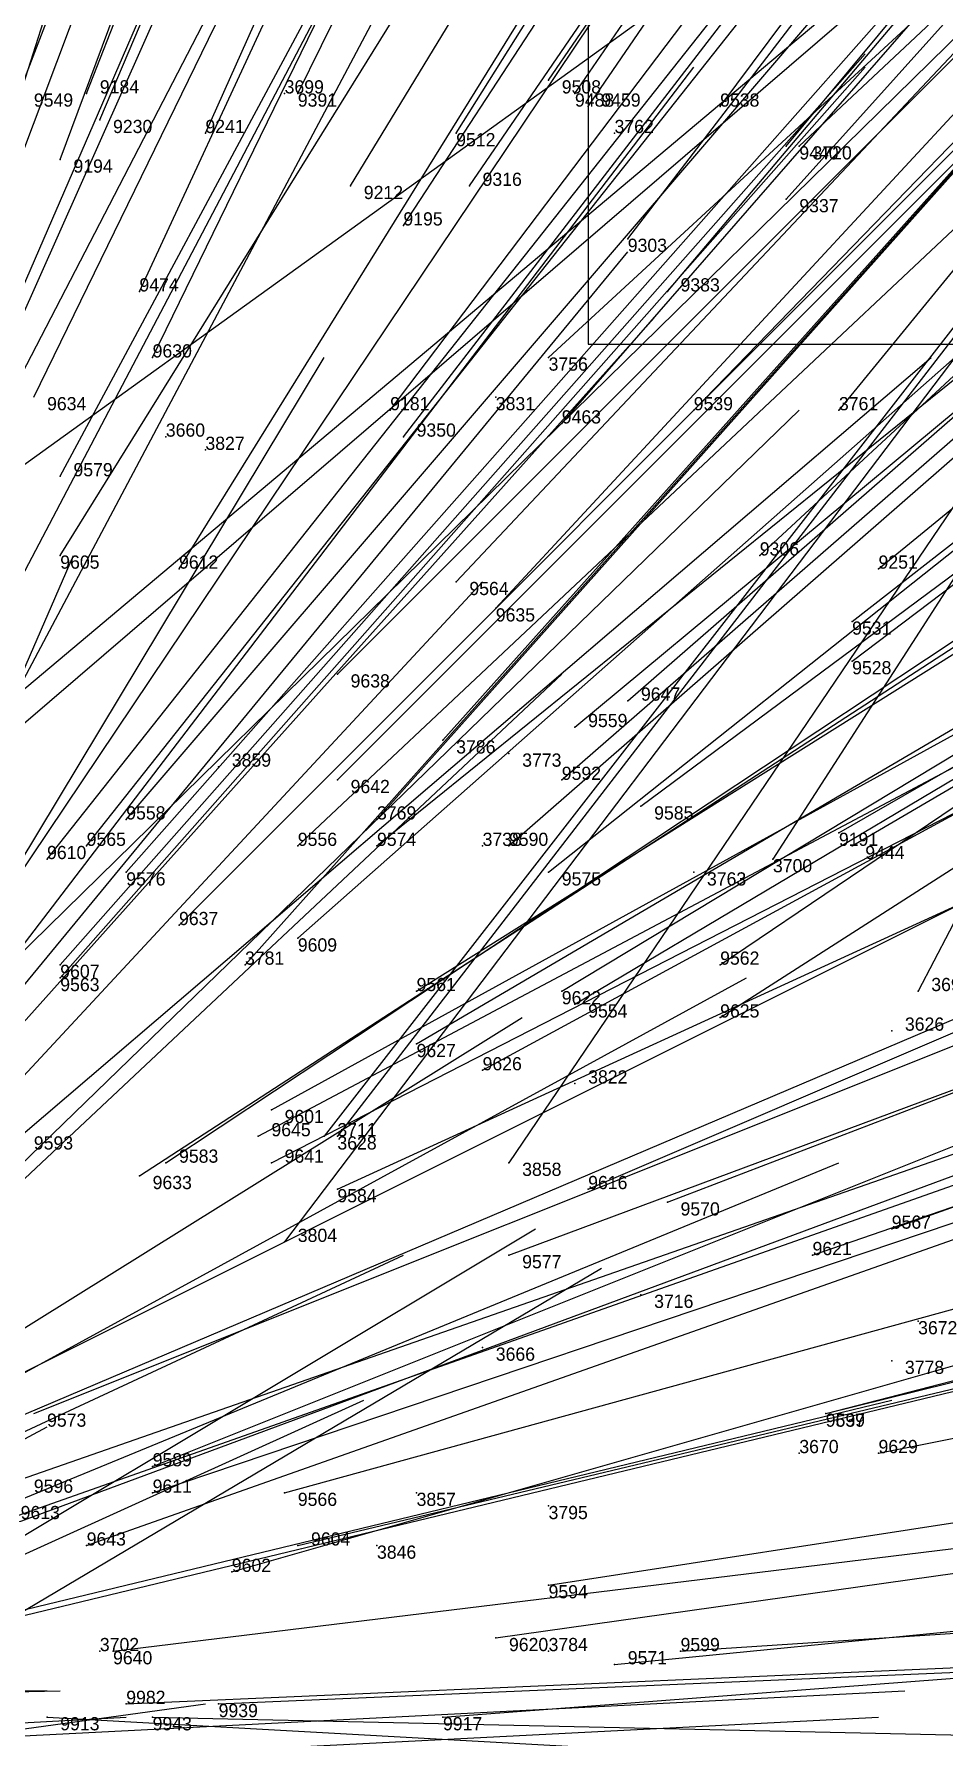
# Model space of a CAD drawing. Extents: x -0.5 to 0.59, y -0.5 to 0.59.
# Drawn here: x 0.047 to 0.116, y -0.0005 to 0.1285 of the extents above; entities that cross this region are included whole.
import ezdxf

# ---------------------------------------------------------------- set-up
doc = ezdxf.new("R2010")
doc.units = 0
for name, color, linetype in [('Clients', 3, 'CONTINUOUS'), ('Facilities', 3, 'CONTINUOUS'), ('Facilities_lines', 3, 'CONTINUOUS'), ('Min_max_boxes', 1, 'CONTINUOUS'), ('Normals', 1, 'CONTINUOUS'), ('Source_points', 5, 'CONTINUOUS'), ('Text', 3, 'CONTINUOUS')]:
    doc.layers.add(name, color=color, linetype=linetype)

msp = doc.modelspace()

# ---------------------------------------------------------------- linework, layer by layer
at = {"layer": 'Clients', "color": 5}
for p in [(0.105, 0.12, -1.25), (0.086, 0.104, -1.25), (0.108, 0.1, -1.25), (0.078, 0.075, -1.25), (0.073, 0.069, -1.25), (0.103, 0.066, -1.25), (0.063, 0.058, -1.25), (0.114, 0.056, -1.25), (0.069, 0.045, -1.25), (0.07, 0.045, -1.25), (0.083, 0.043, -1.25), (0.066, 0.037, -1.25)]:
    msp.add_point(p, dxfattribs=at)
at = {"layer": 'Facilities', "color": 3}
for p in [(0.051, 0.124, -0.337), (0.066, 0.124, -1.25), (0.067, 0.124, -0.351), (0.086, 0.125, -0.38), (0.088, 0.124, -0.38), (0.089, 0.123, -0.38), (0.099, 0.123, -0.395), (0.052, 0.122, -0.331), (0.06, 0.121, -0.339), (0.079, 0.121, -0.36), (0.091, 0.121, -1.25), (0.104, 0.12, -0.397), (0.049, 0.119, -0.321), (0.071, 0.117, -0.342), (0.08, 0.117, -0.355), (0.104, 0.116, -0.389), (0.075, 0.114, -0.342), (0.092, 0.113, -0.363), (0.055, 0.109, -0.306), (0.095, 0.109, -0.363), (0.056, 0.104, -0.296), (0.082, 0.101, -1.25), (0.074, 0.1, -0.311), (0.097, 0.1, -0.348), (0.087, 0.099, -0.33), (0.057, 0.098, -1.25), (0.06, 0.097, -1.25), (0.075, 0.098, -0.309), (0.049, 0.095, -0.268), (0.049, 0.089, -0.253), (0.058, 0.088, -0.264), (0.102, 0.089, -0.338), (0.111, 0.088, -0.354), (0.079, 0.087, -0.294), (0.082, 0.085, -0.294), (0.109, 0.084, -0.343), (0.07, 0.08, -0.265), (0.109, 0.081, -0.338), (0.092, 0.078, -0.302), (0.088, 0.076, -0.291), (0.083, 0.074, -1.25), (0.061, 0.073, -1.25), (0.07, 0.072, -0.251), (0.087, 0.072, -0.282), (0.093, 0.07, -0.291), (0.054, 0.069, -0.22), (0.108, 0.068, -0.318), (0.048, 0.066, -0.204), (0.051, 0.067, -0.21), (0.067, 0.067, -0.237), (0.073, 0.067, -0.248), (0.081, 0.067, -1.25), (0.083, 0.067, -0.266), (0.109, 0.067, -0.32), (0.054, 0.065, -0.211), (0.086, 0.065, -0.27), (0.097, 0.065, -1.25), (0.058, 0.061, -0.21), (0.067, 0.06, -0.224), (0.049, 0.058, -0.189), (0.049, 0.057, -0.186), (0.099, 0.058, -0.286), (0.076, 0.056, -0.236), (0.087, 0.056, -0.258), (0.088, 0.055, -0.26), (0.099, 0.054, -0.282), (0.112, 0.053, -1.25), (0.076, 0.052, -0.23), (0.081, 0.05, -0.238), (0.088, 0.049, -1.25), (0.065, 0.047, -0.2), (0.064, 0.045, -0.196), (0.057, 0.043, -0.179), (0.065, 0.043, -0.196), (0.055, 0.042, -0.173), (0.07, 0.041, -0.202), (0.089, 0.041, -0.245), (0.095, 0.04, -0.258), (0.112, 0.038, -0.295), (0.083, 0.036, -0.226), (0.106, 0.036, -0.28), (0.093, 0.033, -1.25), (0.114, 0.031, -1.25), (0.081, 0.029, -1.25), (0.112, 0.028, -1.25), (0.107, 0.024, -0.273), (0.107, 0.024, -0.274), (0.105, 0.021, -1.25), (0.111, 0.021, -0.282), (0.056, 0.02, -0.148), (0.056, 0.018, -0.146), (0.066, 0.018, -0.171), (0.076, 0.018, -1.25), (0.086, 0.017, -1.25), (0.051, 0.014, -0.131), (0.067, 0.014, -0.172), (0.073, 0.014, -1.25), (0.062, 0.012, -0.158), (0.086, 0.011, -0.217), (0.082, 0.007, -0.206), (0.052, 0.006, -1.25), (0.053, 0.006, -0.133), (0.086, 0.006, -1.25), (0.096, 0.006, -0.239), (0.091, 0.005, -0.228), (0.054, 0.002, -0.134), (0.061, 0.002, -0.152), (0.048, 0.001, -0.121), (0.056, 0.001, -0.139), (0.078, 0.001, -0.194)]:
    msp.add_point(p, dxfattribs=at)
at = {"layer": 'Facilities_lines', "color": 3}
for q in [(-0.016, 0.051, -1.25), (0.025, 0.058, -1.25), (0.025, 0.061, -1.25), (0.038, 0.051, -1.25), (0.063, 0.058, -1.25), (0.066, 0.037, -1.25), (0.069, 0.045, -1.25), (0.07, 0.045, -1.25), (0.073, 0.069, -1.25), (0.078, 0.075, -1.25), (0.083, 0.043, -1.25), (0.086, 0.104, -1.25), (0.103, 0.066, -1.25), (0.105, 0.12, -1.25), (0.108, 0.1, -1.25), (0.114, 0.056, -1.25)]:
    msp.add_line((0.188, 0.198, -1.25), q, dxfattribs=at)
at = {"layer": 'Min_max_boxes', "color": 1}
for p, q in [((0.089, 0.389, -1.25), (0.089, 0.105, -1.25)), ((0.089, 0.389, -1.015), (0.089, 0.105, -1.015)), ((0.089, 0.105, -1.25), (0.343, 0.105, -1.25)), ((0.089, 0.105, -1.015), (0.343, 0.105, -1.015)), ((0.089, 0.105, -1.25), (0.089, 0.105, -1.015))]:
    msp.add_line(p, q, dxfattribs=at)
at = {"layer": 'Normals', "color": 1}
for p, q in [((0.046, 0.124, -0.331), (0.074, 0.212, -0.292)), ((0.051, 0.124, -0.337), (0.085, 0.211, -0.299)), ((0.052, 0.122, -0.331), (0.088, 0.207, -0.293)), ((0.067, 0.124, -0.351), (0.108, 0.207, -0.313)), ((0.06, 0.121, -0.339), (0.098, 0.206, -0.301)), ((0.049, 0.119, -0.321), (0.081, 0.205, -0.282)), ((0.086, 0.125, -0.38), (0.138, 0.201, -0.341)), ((0.088, 0.124, -0.38), (0.14, 0.2, -0.341)), ((0.079, 0.121, -0.36), (0.128, 0.199, -0.322)), ((0.089, 0.123, -0.38), (0.141, 0.199, -0.342)), ((0.099, 0.123, -0.395), (0.154, 0.197, -0.356)), ((0.071, 0.117, -0.342), (0.119, 0.196, -0.304)), ((0.055, 0.109, -0.306), (0.094, 0.193, -0.267)), ((0.08, 0.117, -0.355), (0.132, 0.193, -0.316)), ((0.075, 0.114, -0.342), (0.126, 0.192, -0.305)), ((0.104, 0.12, -0.397), (0.163, 0.191, -0.359)), ((0.056, 0.104, -0.296), (0.096, 0.186, -0.256)), ((0.092, 0.113, -0.363), (0.148, 0.186, -0.325)), ((0.104, 0.116, -0.389), (0.166, 0.185, -0.351)), ((0.047, 0.101, -0.278), (0.087, 0.183, -0.238)), ((0.095, 0.109, -0.363), (0.155, 0.18, -0.324)), ((0.049, 0.095, -0.268), (0.093, 0.177, -0.231)), ((0.04, 0.091, -0.249), (0.083, 0.174, -0.212)), ((0.074, 0.1, -0.311), (0.13, 0.174, -0.274)), ((0.075, 0.098, -0.309), (0.132, 0.172, -0.273)), ((0.087, 0.099, -0.33), (0.148, 0.169, -0.292)), ((0.049, 0.089, -0.253), (0.098, 0.168, -0.217)), ((0.058, 0.088, -0.264), (0.107, 0.167, -0.226)), ((0.097, 0.1, -0.348), (0.161, 0.166, -0.309)), ((0.079, 0.087, -0.294), (0.143, 0.155, -0.258)), ((0.082, 0.085, -0.294), (0.145, 0.153, -0.258)), ((0.026, 0.066, -0.177), (0.058, 0.151, -0.136)), ((0.102, 0.089, -0.338), (0.17, 0.152, -0.301)), ((0.039, 0.066, -0.19), (0.082, 0.147, -0.151)), ((0.07, 0.08, -0.265), (0.136, 0.146, -0.229)), ((0.111, 0.088, -0.354), (0.182, 0.146, -0.315)), ((0.021, 0.06, -0.16), (0.054, 0.145, -0.118)), ((0.026, 0.062, -0.168), (0.063, 0.145, -0.126)), ((0.109, 0.084, -0.343), (0.182, 0.141, -0.307)), ((0.051, 0.067, -0.21), (0.108, 0.139, -0.171)), ((0.054, 0.069, -0.22), (0.114, 0.139, -0.181)), ((0.092, 0.078, -0.302), (0.162, 0.139, -0.265)), ((0.048, 0.066, -0.204), (0.105, 0.138, -0.165)), ((0.07, 0.072, -0.251), (0.136, 0.138, -0.215)), ((0.109, 0.081, -0.338), (0.183, 0.137, -0.303)), ((0.042, 0.059, -0.181), (0.093, 0.135, -0.142)), ((0.088, 0.076, -0.291), (0.159, 0.135, -0.253)), ((0.054, 0.065, -0.211), (0.115, 0.134, -0.172)), ((0.087, 0.072, -0.282), (0.157, 0.133, -0.245)), ((0.02, 0.049, -0.132), (0.056, 0.132, -0.089)), ((0.028, 0.053, -0.15), (0.069, 0.131, -0.103)), ((0.067, 0.067, -0.237), (0.134, 0.13, -0.199)), ((0.083, 0.067, -0.266), (0.154, 0.129, -0.232)), ((0.049, 0.058, -0.189), (0.11, 0.127, -0.151)), ((0.042, 0.054, -0.172), (0.097, 0.126, -0.129)), ((0.049, 0.057, -0.186), (0.11, 0.126, -0.149)), ((0.058, 0.061, -0.21), (0.123, 0.126, -0.171)), ((0.073, 0.067, -0.248), (0.146, 0.126, -0.212)), ((0.066, 0.124, -1.25), (0.066, 0.124, -1.15)), ((0.093, 0.07, -0.291), (0.167, 0.125, -0.253)), ((0.086, 0.065, -0.27), (0.159, 0.123, -0.233)), ((0.067, 0.06, -0.224), (0.136, 0.121, -0.186)), ((0.091, 0.121, -1.25), (0.091, 0.121, -1.15)), ((0.105, 0.12, -1.25), (0.105, 0.12, -1.15)), ((0.108, 0.068, -0.318), (0.188, 0.114, -0.28)), ((0.109, 0.067, -0.32), (0.189, 0.114, -0.282)), ((0.036, 0.044, -0.141), (0.092, 0.112, -0.095)), ((0.099, 0.058, -0.286), (0.176, 0.11, -0.249)), ((0.034, 0.04, -0.13), (0.094, 0.107, -0.087)), ((0.076, 0.056, -0.236), (0.154, 0.105, -0.198)), ((0.022, 0.026, -0.085), (0.069, 0.104, -0.044)), ((0.046, 0.045, -0.161), (0.115, 0.104, -0.119)), ((0.086, 0.104, -1.25), (0.086, 0.104, -1.15)), ((0.099, 0.054, -0.282), (0.177, 0.104, -0.245)), ((0.087, 0.056, -0.258), (0.165, 0.103, -0.218)), ((0.088, 0.055, -0.26), (0.167, 0.102, -0.22)), ((0.082, 0.101, -1.25), (0.082, 0.101, -1.15)), ((0.041, 0.038, -0.139), (0.105, 0.1, -0.094)), ((0.108, 0.1, -1.25), (0.108, 0.1, -1.15)), ((0.076, 0.052, -0.23), (0.156, 0.099, -0.192)), ((0.057, 0.098, -1.25), (0.057, 0.098, -1.15)), ((0.06, 0.097, -1.25), (0.06, 0.097, -1.15)), ((0.057, 0.043, -0.179), (0.134, 0.094, -0.14)), ((0.081, 0.05, -0.238), (0.162, 0.094, -0.199)), ((0.055, 0.042, -0.173), (0.132, 0.092, -0.134)), ((0.065, 0.047, -0.2), (0.145, 0.091, -0.16)), ((0.01, -0.003, -0.025), (0.05, 0.089, -0.022)), ((0.064, 0.045, -0.196), (0.145, 0.088, -0.156)), ((0.015, 0.016, -0.056), (0.081, 0.087, -0.029)), ((0.065, 0.043, -0.196), (0.147, 0.085, -0.156)), ((0.022, 0.019, -0.072), (0.087, 0.08, -0.027)), ((0.07, 0.041, -0.202), (0.153, 0.079, -0.162)), ((0.089, 0.041, -0.245), (0.173, 0.077, -0.204)), ((0.078, 0.075, -1.25), (0.078, 0.075, -1.15)), ((0.083, 0.074, -1.25), (0.083, 0.074, -1.15)), ((0.061, 0.073, -1.25), (0.061, 0.073, -1.15)), ((0.095, 0.04, -0.258), (0.181, 0.073, -0.218)), ((0.073, 0.069, -1.25), (0.073, 0.069, -1.15)), ((0.112, 0.038, -0.295), (0.199, 0.069, -0.256)), ((0.083, 0.036, -0.226), (0.169, 0.068, -0.186)), ((0.044, 0.026, -0.127), (0.124, 0.066, -0.084)), ((0.081, 0.067, -1.25), (0.081, 0.067, -1.15)), ((0.103, 0.066, -1.25), (0.103, 0.066, -1.15)), ((0.106, 0.036, -0.28), (0.193, 0.066, -0.24)), ((0.097, 0.065, -1.25), (0.097, 0.065, -1.15)), ((0.015, 0.01, -0.046), (0.101, 0.057, -0.026)), ((0.047, 0.024, -0.132), (0.132, 0.058, -0.092)), ((0.063, 0.058, -1.25), (0.063, 0.058, -1.15)), ((0.114, 0.056, -1.25), (0.114, 0.056, -1.15)), ((-0.001, 0.001, -0.002), (0.084, 0.054, 0.002)), ((0.037, 0.02, -0.105), (0.117, 0.054, -0.055)), ((0.056, 0.02, -0.148), (0.141, 0.054, -0.109)), ((0.112, 0.053, -1.25), (0.112, 0.053, -1.15)), ((0.046, 0.019, -0.125), (0.132, 0.049, -0.083)), ((0.088, 0.049, -1.25), (0.088, 0.049, -1.15)), ((0.056, 0.018, -0.146), (0.142, 0.047, -0.104)), ((0.107, 0.024, -0.273), (0.196, 0.047, -0.234)), ((0.045, 0.016, -0.12), (0.13, 0.046, -0.077)), ((0.107, 0.024, -0.274), (0.196, 0.046, -0.235)), ((0.041, 0.014, -0.109), (0.122, 0.044, -0.058)), ((0.051, 0.014, -0.131), (0.136, 0.044, -0.088)), ((0.069, 0.045, -1.25), (0.069, 0.045, -1.15)), ((0.07, 0.045, -1.25), (0.07, 0.045, -1.15)), ((0.023, 0.008, -0.061), (0.108, 0.043, -0.021)), ((0.066, 0.018, -0.171), (0.157, 0.043, -0.137)), ((0.083, 0.043, -1.25), (0.083, 0.043, -1.15)), ((0.111, 0.021, -0.282), (0.201, 0.039, -0.243)), ((0, -0.013, -0.033), (0.085, 0.038, -0.043)), ((0.062, 0.012, -0.158), (0.153, 0.038, -0.124)), ((0.066, 0.037, -1.25), (0.066, 0.037, -1.15)), ((-0.011, -0.004, -0.03), (0.075, 0.036, -0.062)), ((0.004, -0.016, -0.041), (0.09, 0.035, -0.05)), ((0.067, 0.014, -0.172), (0.159, 0.036, -0.138)), ((0.093, 0.033, -1.25), (0.093, 0.033, -1.15)), ((0.114, 0.031, -1.25), (0.114, 0.031, -1.15)), ((0.081, 0.029, -1.25), (0.081, 0.029, -1.15)), ((0.112, 0.028, -1.25), (0.112, 0.028, -1.15)), ((0.035, 0.006, -0.088), (0.118, 0.026, -0.037)), ((-0.014, -0.014, -0.05), (0.072, 0.025, -0.082)), ((0.025, 0.004, -0.064), (0.112, 0.025, -0.018)), ((0.086, 0.011, -0.217), (0.177, 0.025, -0.178)), ((-0.03, -0.019, -0.089), (0.048, 0.023, -0.134)), ((0.105, 0.021, -1.25), (0.105, 0.021, -1.15)), ((0.082, 0.007, -0.206), (0.174, 0.02, -0.168)), ((0.053, 0.006, -0.133), (0.143, 0.017, -0.091)), ((0.076, 0.018, -1.25), (0.076, 0.018, -1.15)), ((0.086, 0.017, -1.25), (0.086, 0.017, -1.15)), ((0.073, 0.014, -1.25), (0.073, 0.014, -1.15)), ((0.091, 0.005, -0.228), (0.183, 0.014, -0.19)), ((0.096, 0.006, -0.239), (0.187, 0.012, -0.2)), ((0.078, 0.001, -0.194), (0.17, 0.008, -0.156)), ((0.052, 0.006, -1.25), (0.052, 0.006, -1.15)), ((0.054, 0.002, -0.134), (0.145, 0.006, -0.093)), ((0.061, 0.002, -0.152), (0.154, 0.006, -0.115)), ((0.086, 0.006, -1.25), (0.086, 0.006, -1.15)), ((-0.043, 0.003, -0.109), (0.048, 0.003, -0.149)), ((-0.039, 0.001, -0.098), (0.049, 0.003, -0.145)), ((0.015, -0.002, -0.038), (0.113, 0.003, -0.02)), ((-0.027, -0.01, -0.072), (0.06, 0.002, -0.12)), ((-0.036, -0.004, -0.09), (0.054, 0.001, -0.134)), ((0.013, -0.004, -0.035), (0.111, 0.001, -0.016)), ((0.048, 0.001, -0.121), (0.138, -0.004, -0.076)), ((0.056, 0.001, -0.139), (0.147, -0.001, -0.098))]:
    msp.add_line(p, q, dxfattribs=at)
at = {"layer": 'Source_points', "color": 5}
for p in [(0.051, 0.124, -0.337), (0.066, 0.124, -1.25), (0.067, 0.124, -0.351), (0.086, 0.125, -0.38), (0.088, 0.124, -0.38), (0.089, 0.123, -0.38), (0.099, 0.123, -0.395), (0.052, 0.122, -0.331), (0.06, 0.121, -0.339), (0.079, 0.121, -0.36), (0.091, 0.121, -1.25), (0.104, 0.12, -0.397), (0.105, 0.12, -1.25), (0.049, 0.119, -0.321), (0.071, 0.117, -0.342), (0.08, 0.117, -0.355), (0.104, 0.116, -0.389), (0.075, 0.114, -0.342), (0.092, 0.113, -0.363), (0.055, 0.109, -0.306), (0.095, 0.109, -0.363), (0.056, 0.104, -0.296), (0.086, 0.104, -1.25), (0.082, 0.101, -1.25), (0.074, 0.1, -0.311), (0.097, 0.1, -0.348), (0.108, 0.1, -1.25), (0.087, 0.099, -0.33), (0.057, 0.098, -1.25), (0.06, 0.097, -1.25), (0.075, 0.098, -0.309), (0.049, 0.095, -0.268), (0.049, 0.089, -0.253), (0.058, 0.088, -0.264), (0.102, 0.089, -0.338), (0.111, 0.088, -0.354), (0.079, 0.087, -0.294), (0.082, 0.085, -0.294), (0.109, 0.084, -0.343), (0.07, 0.08, -0.265), (0.109, 0.081, -0.338), (0.092, 0.078, -0.302), (0.078, 0.075, -1.25), (0.088, 0.076, -0.291), (0.083, 0.074, -1.25), (0.061, 0.073, -1.25), (0.07, 0.072, -0.251), (0.087, 0.072, -0.282), (0.093, 0.07, -0.291), (0.054, 0.069, -0.22), (0.073, 0.069, -1.25), (0.108, 0.068, -0.318), (0.048, 0.066, -0.204), (0.051, 0.067, -0.21), (0.067, 0.067, -0.237), (0.073, 0.067, -0.248), (0.081, 0.067, -1.25), (0.083, 0.067, -0.266), (0.103, 0.066, -1.25), (0.109, 0.067, -0.32), (0.054, 0.065, -0.211), (0.086, 0.065, -0.27), (0.097, 0.065, -1.25), (0.058, 0.061, -0.21), (0.067, 0.06, -0.224), (0.049, 0.058, -0.189), (0.049, 0.057, -0.186), (0.063, 0.058, -1.25), (0.099, 0.058, -0.286), (0.076, 0.056, -0.236), (0.087, 0.056, -0.258), (0.114, 0.056, -1.25), (0.088, 0.055, -0.26), (0.099, 0.054, -0.282), (0.112, 0.053, -1.25), (0.076, 0.052, -0.23), (0.081, 0.05, -0.238), (0.088, 0.049, -1.25), (0.065, 0.047, -0.2), (0.064, 0.045, -0.196), (0.069, 0.045, -1.25), (0.07, 0.045, -1.25), (0.057, 0.043, -0.179), (0.065, 0.043, -0.196), (0.083, 0.043, -1.25), (0.055, 0.042, -0.173), (0.07, 0.041, -0.202), (0.089, 0.041, -0.245), (0.095, 0.04, -0.258), (0.112, 0.038, -0.295), (0.066, 0.037, -1.25), (0.083, 0.036, -0.226), (0.106, 0.036, -0.28), (0.093, 0.033, -1.25), (0.114, 0.031, -1.25), (0.081, 0.029, -1.25), (0.112, 0.028, -1.25), (0.107, 0.024, -0.273), (0.107, 0.024, -0.274), (0.105, 0.021, -1.25), (0.111, 0.021, -0.282), (0.056, 0.02, -0.148), (0.056, 0.018, -0.146), (0.066, 0.018, -0.171), (0.076, 0.018, -1.25), (0.086, 0.017, -1.25), (0.051, 0.014, -0.131), (0.067, 0.014, -0.172), (0.073, 0.014, -1.25), (0.062, 0.012, -0.158), (0.086, 0.011, -0.217), (0.082, 0.007, -0.206), (0.052, 0.006, -1.25), (0.053, 0.006, -0.133), (0.086, 0.006, -1.25), (0.096, 0.006, -0.239), (0.091, 0.005, -0.228), (0.054, 0.002, -0.134), (0.061, 0.002, -0.152), (0.048, 0.001, -0.121), (0.056, 0.001, -0.139), (0.078, 0.001, -0.194)]:
    msp.add_point(p, dxfattribs=at)

# ---------------------------------------------------------------- texts
at = {"layer": 'Text', "color": 3}
for s, p in [('9549', (0.047, 0.123, -0.331)), ('9184', (0.052, 0.124, -0.337)), ('3699', (0.066, 0.124, -1.25)), ('9391', (0.067, 0.123, -0.351)), ('9508', (0.087, 0.124, -0.38)), ('9488', (0.088, 0.123, -0.38)), ('9459', (0.09, 0.123, -0.38)), ('9538', (0.099, 0.123, -0.395)), ('9230', (0.053, 0.121, -0.331)), ('9241', (0.06, 0.121, -0.339)), ('3762', (0.091, 0.121, -1.25)), ('9512', (0.079, 0.12, -0.36)), ('9440', (0.105, 0.119, -0.397)), ('3720', (0.106, 0.119, -1.25)), ('9194', (0.05, 0.118, -0.321)), ('9316', (0.081, 0.117, -0.355)), ('9212', (0.072, 0.116, -0.342)), ('9195', (0.075, 0.114, -0.342)), ('9337', (0.105, 0.115, -0.389)), ('9303', (0.092, 0.112, -0.363)), ('9474', (0.055, 0.109, -0.306)), ('9383', (0.096, 0.109, -0.363)), ('9630', (0.056, 0.104, -0.296)), ('3756', (0.086, 0.103, -1.25)), ('9634', (0.048, 0.1, -0.278)), ('9181', (0.074, 0.1, -0.311)), ('3831', (0.082, 0.1, -1.25)), ('9539', (0.097, 0.1, -0.348)), ('3761', (0.108, 0.1, -1.25)), ('9463', (0.087, 0.099, -0.33)), ('3660', (0.057, 0.098, -1.25)), ('9350', (0.076, 0.098, -0.309)), ('3827', (0.06, 0.097, -1.25)), ('9579', (0.05, 0.095, -0.268)), ('9605', (0.049, 0.088, -0.253)), ('9612', (0.058, 0.088, -0.264)), ('9306', (0.102, 0.089, -0.338)), ('9251', (0.111, 0.088, -0.354)), ('9564', (0.08, 0.086, -0.294)), ('9635', (0.082, 0.084, -0.294)), ('9531', (0.109, 0.083, -0.343)), ('9638', (0.071, 0.079, -0.265)), ('9528', (0.109, 0.08, -0.338)), ('9647', (0.093, 0.078, -0.302)), ('9559', (0.089, 0.076, -0.291)), ('3786', (0.079, 0.074, -1.25)), ('3859', (0.062, 0.073, -1.25)), ('3773', (0.084, 0.073, -1.25)), ('9592', (0.087, 0.072, -0.282)), ('9642', (0.071, 0.071, -0.251)), ('9558', (0.054, 0.069, -0.22)), ('3769', (0.073, 0.069, -1.25)), ('9585', (0.094, 0.069, -0.291)), ('9565', (0.051, 0.067, -0.21)), ('9556', (0.067, 0.067, -0.237)), ('9574', (0.073, 0.067, -0.248)), ('3738', (0.081, 0.067, -1.25)), ('9590', (0.083, 0.067, -0.266)), ('9191', (0.108, 0.067, -0.318)), ('9610', (0.048, 0.066, -0.204)), ('3700', (0.103, 0.065, -1.25)), ('9444', (0.11, 0.066, -0.32)), ('9576', (0.054, 0.064, -0.211)), ('9575', (0.087, 0.064, -0.27)), ('3763', (0.098, 0.064, -1.25)), ('9637', (0.058, 0.061, -0.21)), ('9609', (0.067, 0.059, -0.224)), ('3781', (0.063, 0.058, -1.25)), ('9562', (0.099, 0.058, -0.286)), ('9607', (0.049, 0.057, -0.189)), ('9563', (0.049, 0.056, -0.186)), ('9561', (0.076, 0.056, -0.236)), ('3690', (0.115, 0.056, -1.25)), ('9622', (0.087, 0.055, -0.258)), ('9554', (0.089, 0.054, -0.26)), ('9625', (0.099, 0.054, -0.282)), ('3626', (0.113, 0.053, -1.25)), ('9627', (0.076, 0.051, -0.23)), ('9626', (0.081, 0.05, -0.238)), ('3822', (0.089, 0.049, -1.25)), ('9601', (0.066, 0.046, -0.2)), ('9645', (0.065, 0.045, -0.196)), ('3711', (0.07, 0.045, -1.25)), ('9593', (0.047, 0.044, -0.161)), ('9583', (0.058, 0.043, -0.179)), ('9641', (0.066, 0.043, -0.196)), ('3628', (0.07, 0.044, -1.25)), ('3858', (0.084, 0.042, -1.25)), ('9633', (0.056, 0.041, -0.173)), ('9616', (0.089, 0.041, -0.245)), ('9584', (0.07, 0.04, -0.202)), ('9570', (0.096, 0.039, -0.258)), ('9567', (0.112, 0.038, -0.295)), ('3804', (0.067, 0.037, -1.25)), ('9621', (0.106, 0.036, -0.28)), ('9577', (0.084, 0.035, -0.226)), ('3716', (0.094, 0.032, -1.25)), ('3672', (0.114, 0.03, -1.25)), ('3666', (0.082, 0.028, -1.25)), ('3778', (0.113, 0.027, -1.25)), ('9573', (0.048, 0.023, -0.132)), ('9597', (0.107, 0.023, -0.273)), ('9639', (0.107, 0.023, -0.274)), ('3670', (0.105, 0.021, -1.25)), ('9629', (0.111, 0.021, -0.282)), ('9589', (0.056, 0.02, -0.148)), ('9596', (0.047, 0.018, -0.125)), ('9611', (0.056, 0.018, -0.146)), ('9613', (0.046, 0.016, -0.12)), ('9566', (0.067, 0.017, -0.171)), ('3857', (0.076, 0.017, -1.25)), ('3795', (0.086, 0.016, -1.25)), ('9643', (0.051, 0.014, -0.131)), ('9604', (0.068, 0.014, -0.172)), ('9602', (0.062, 0.012, -0.158)), ('3846', (0.073, 0.013, -1.25)), ('9594', (0.086, 0.01, -0.217)), ('3702', (0.052, 0.006, -1.25)), ('9620', (0.083, 0.006, -0.206)), ('3784', (0.086, 0.006, -1.25)), ('9599', (0.096, 0.006, -0.239)), ('9640', (0.053, 0.005, -0.133)), ('9571', (0.092, 0.005, -0.228)), ('9982', (0.054, 0.002, -0.134)), ('9939', (0.061, 0.001, -0.152)), ('9913', (0.049, 0, -0.121)), ('9943', (0.056, 0, -0.139)), ('9917', (0.078, 0, -0.194))]:
    msp.add_text(s, height=0.001, dxfattribs=at).set_placement(p)

doc.saveas('drawing.dxf')
